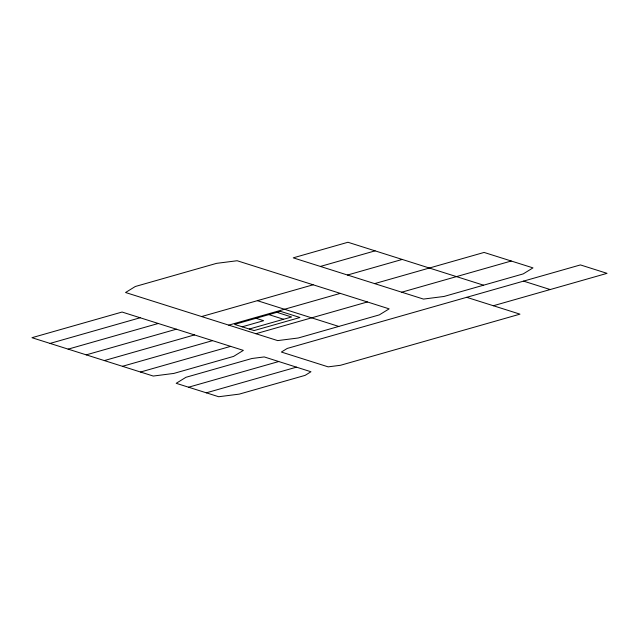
<?xml version="1.0" encoding="UTF-8"?>
<svg xmlns="http://www.w3.org/2000/svg" width="639" height="639" viewBox="0 0 639 639"><rect width="100%" height="100%" fill="white"/><g stroke="black" fill="none" stroke-linecap="round" stroke-linejoin="round"><path stroke-width="0.96" d="M50.066 343.415L153.256 376.051L173.816 373.424L233.602 356.402L243.363 350.38L122.073 312.04L31.95 337.704L50.066 343.415L140.173 317.759M320.395 266.439L375.109 250.847M68.141 349.142L158.264 323.478M201.581 316.561L313.126 284.794M347.512 275.026L402.235 259.434M86.241 354.861L176.364 329.197M104.341 360.58L194.464 334.924M228.754 325.139L340.26 293.381M374.63 283.62L484.09 252.437L532.982 267.877L523.221 273.899L444.025 296.456L423.465 299.084L293.237 257.844L347.951 242.261L483.587 285.194M242.181 326.809L263.635 320.698L256.023 318.286M249.274 329.045L291.608 316.984L276.895 312.343M122.432 366.307L212.563 340.635M255.904 333.718L367.401 301.959L389.151 308.861L379.326 314.883L298.269 337.983L277.685 340.603L125.556 292.51L135.316 286.496L216.581 263.348L237.133 260.736L367.401 301.959M401.731 292.199L511.248 261.016M140.532 372.026L230.655 346.362M188.561 387.21L278.74 361.53L310.961 371.754L305.138 375.357L239.274 394.119L218.714 396.739L176.196 383.304L185.957 377.29L251.902 358.503L264.234 356.929L278.74 361.53M493.348 305.738L607.05 273.348L580.42 264.921L287.246 348.431L281.384 352.049L328.15 366.858L340.491 365.284L519.978 314.148L466.686 297.319M206.317 392.825L296.464 367.161M523.557 281.12L550.195 289.547M257.357 300.673L338.798 326.433M268.891 314.62L283.596 319.268M280.433 311.337L234.569 324.396L254.09 330.571L299.955 317.503L280.433 311.337"/></g></svg>
